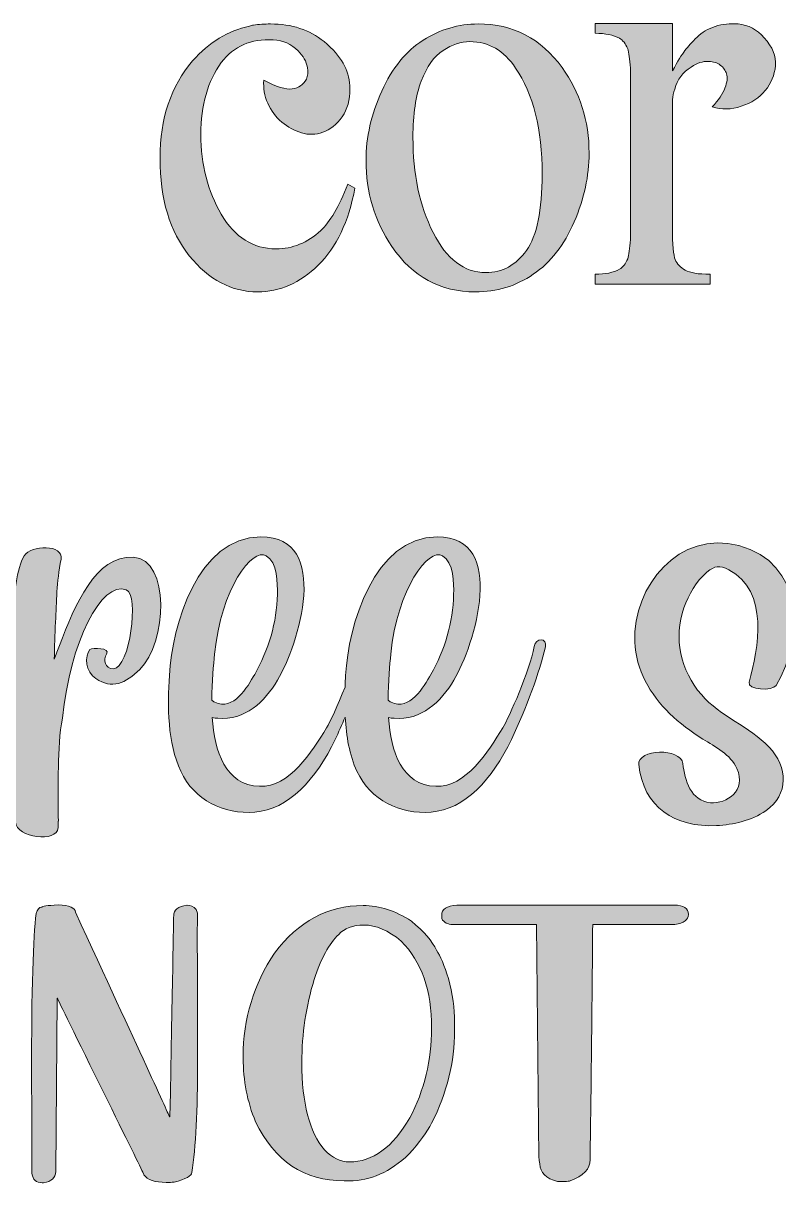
# Model space of a CAD drawing. Header units: inches. Extents: x 129 to 952, y -977 to -102.
# Drawn here: x 284.8 to 561.8, y -577.1 to -152.4 of the extents above; entities that cross this region are included whole.
import ezdxf

# ---------------------------------------------------------------- set-up
doc = ezdxf.new("R2010")
doc.units = ezdxf.units.IN
doc.header["$MEASUREMENT"] = 0
doc.layers.add('Layer 1', color=7, linetype='Continuous')

# ---------------------------------------------------------------- blocks, each defined once
blk = doc.blocks.new('block 2')
at = {"layer": 'Layer 1', "true_color": 0xffffff}
h = blk.add_hatch(color=7, dxfattribs=at)
h.dxf.hatch_style = 2
edge = h.paths.add_edge_path()
edge.add_spline(control_points=[(370.8, -250.83), (378.9, -250.83), (386.28, -247.56), (392.96, -241.02), (399.64, -234.47), (404.12, -225.06), (406.42, -212.78), (406.42, -212.78), (403.79, -211.37), (403.79, -211.37), (400.55, -219.6), (397.24, -225.27), (393.87, -228.37), (389.01, -232.82), (383.55, -235.05), (377.48, -235.05), (369.11, -235.05), (362.43, -230.83), (357.44, -222.4), (352.45, -213.97), (349.96, -204.22), (349.96, -193.15), (349.96, -182.36), (352.45, -173.59), (357.44, -166.84), (362.03, -160.77), (368.37, -158.01), (376.47, -158.55), (380.11, -158.68), (383.15, -160.03), (385.57, -162.59), (387.46, -164.35), (388.61, -166.37), (389.01, -168.67), (389.28, -170.28), (389.15, -171.7), (388.61, -172.92), (387.53, -174.94), (385.81, -176.12), (383.45, -176.46), (381.09, -176.8), (377.61, -175.75), (373.03, -173.32), (372.75, -176.15), (373.23, -178.96), (374.44, -181.72), (375.66, -184.49), (377.38, -186.78), (379.6, -188.6), (381.83, -190.42), (384.22, -191.74), (386.79, -192.55), (389.35, -193.36), (391.98, -193.29), (394.68, -192.34), (397.38, -191.4), (399.74, -189.51), (401.77, -186.68), (403.65, -183.98), (404.6, -180.54), (404.6, -176.36), (404.6, -170.56), (401.9, -165.22), (396.5, -160.37), (396.1, -159.96), (395.62, -159.56), (395.09, -159.15), (389.82, -154.84), (383.28, -152.68), (375.45, -152.68), (373.3, -152.68), (371.2, -152.81), (369.18, -153.08), (368.78, -153.22), (368.3, -153.35), (367.77, -153.49), (359.94, -155.11), (352.99, -159.36), (346.92, -166.24), (338.96, -175.41), (334.98, -187.28), (334.98, -201.86), (334.98, -216.83), (338.55, -228.74), (345.71, -237.58), (352.86, -246.41), (361.22, -250.83), (370.8, -250.83)], knot_values=[0, 0, 0, 0, 1, 1, 1, 2, 2, 2, 3, 3, 3, 4, 4, 4, 5, 5, 5, 6, 6, 6, 7, 7, 7, 8, 8, 8, 9, 9, 9, 10, 10, 10, 11, 11, 11, 12, 12, 12, 13, 13, 13, 14, 14, 14, 15, 15, 15, 16, 16, 16, 17, 17, 17, 18, 18, 18, 19, 19, 19, 20, 20, 20, 21, 21, 21, 22, 22, 22, 23, 23, 23, 24, 24, 24, 25, 25, 25, 26, 26, 26, 27, 27, 27, 28, 28, 28, 29, 29, 29, 29], degree=3, periodic=1)
h = blk.add_hatch(color=7, dxfattribs=at)
h.dxf.hatch_style = 2
edge = h.paths.add_edge_path()
edge.add_spline(control_points=[(450.54, -250.83), (458.36, -250.83), (465.45, -248.68), (471.79, -244.36), (478.13, -240.04), (483.12, -233.63), (486.77, -225.13), (490.41, -216.63), (492.23, -208.27), (492.23, -200.03), (492.23, -188.16), (488.92, -177.71), (482.31, -168.67), (474.62, -158.01), (464.37, -152.68), (451.55, -152.68), (444.4, -152.68), (437.69, -154.67), (431.41, -158.65), (425.14, -162.63), (420.08, -168.84), (416.23, -177.27), (412.39, -185.7), (410.47, -194.17), (410.47, -202.67), (410.47, -214.27), (413.64, -224.79), (419.98, -234.24), (427.53, -245.3), (437.72, -250.83), (450.54, -250.83)], knot_values=[0, 0, 0, 0, 1, 1, 1, 2, 2, 2, 3, 3, 3, 4, 4, 4, 5, 5, 5, 6, 6, 6, 7, 7, 7, 8, 8, 8, 9, 9, 9, 10, 10, 10, 10], degree=3, periodic=1)
edge = h.paths.add_edge_path()
edge.add_spline(control_points=[(430.71, -173.62), (432.73, -168.29), (435.39, -164.55), (438.7, -162.39), (442, -160.23), (445.28, -159.15), (448.52, -159.15), (455.4, -159.15), (460.99, -162.39), (465.31, -168.87), (471.79, -178.31), (475.03, -191.27), (475.03, -207.73), (475.03, -220.95), (473.11, -230.26), (469.26, -235.65), (465.41, -241.05), (460.45, -243.75), (454.38, -243.75), (446.42, -243.75), (439.98, -238.86), (435.06, -229.08), (430.13, -219.3), (427.67, -207.66), (427.67, -194.17), (427.67, -185.8), (428.68, -178.96), (430.71, -173.62)], knot_values=[0, 0, 0, 0, 1, 1, 1, 2, 2, 2, 3, 3, 3, 4, 4, 4, 5, 5, 5, 6, 6, 6, 7, 7, 7, 8, 8, 8, 9, 9, 9, 9], degree=3, periodic=1)
h = blk.add_hatch(color=7, dxfattribs=at)
h.dxf.hatch_style = 2
edge = h.paths.add_edge_path()
edge.add_spline(control_points=[(536.55, -244.36), (532.23, -244.36), (529.19, -243.85), (527.44, -242.84), (525.69, -241.83), (524.47, -240.55), (523.8, -238.99), (523.12, -237.44), (522.79, -233.5), (522.79, -227.15), (522.79, -227.15), (522.79, -192.14), (522.79, -192.14), (522.79, -192.14), (522.79, -180.4), (522.79, -180.4), (522.92, -179.19), (523.19, -177.91), (523.59, -176.56), (524.54, -173.05), (526.56, -170.35), (529.67, -168.46), (531.69, -166.98), (533.85, -166.31), (536.14, -166.44), (537.76, -166.44), (539.14, -166.88), (540.29, -167.75), (541.44, -168.63), (542.21, -169.71), (542.62, -170.99), (543.03, -172.28), (542.82, -174), (542.01, -176.15), (541.2, -178.31), (539.65, -180.61), (537.36, -183.03), (540.73, -184.12), (544.27, -184.05), (547.98, -182.83), (551.69, -181.62), (554.63, -179.7), (556.79, -177.06), (558.94, -174.43), (560.19, -171.4), (560.53, -167.96), (560.87, -164.52), (559.48, -161.11), (556.38, -157.74), (553.82, -154.77), (550.65, -153.08), (546.87, -152.68), (543.9, -152.41), (541.1, -152.71), (538.47, -153.59), (535.84, -154.47), (533.61, -155.78), (531.79, -157.53), (529.97, -159.29), (528.48, -160.91), (527.34, -162.39), (526.19, -163.88), (524.67, -166.37), (522.79, -169.88), (522.79, -169.88), (522.79, -152.47), (522.79, -152.47), (522.79, -152.47), (494.45, -152.47), (494.45, -152.47), (494.45, -152.47), (494.45, -156.12), (494.45, -156.12), (498.23, -156.12), (501.2, -156.72), (503.36, -157.94), (504.57, -158.62), (505.58, -159.9), (506.39, -161.78), (506.8, -163.13), (507.13, -165.5), (507.41, -168.87), (507.41, -168.87), (507.41, -231.61), (507.41, -231.61), (507.13, -234.98), (506.8, -237.34), (506.39, -238.69), (505.58, -240.58), (504.57, -241.86), (503.36, -242.54), (501.2, -243.75), (498.23, -244.36), (494.45, -244.36), (494.45, -244.36), (494.45, -248), (494.45, -248), (494.45, -248), (536.55, -248), (536.55, -248), (536.55, -248), (536.55, -244.36), (536.55, -244.36)], knot_values=[0, 0, 0, 0, 1, 1, 1, 2, 2, 2, 3, 3, 3, 4, 4, 4, 5, 5, 5, 6, 6, 6, 7, 7, 7, 8, 8, 8, 9, 9, 9, 10, 10, 10, 11, 11, 11, 12, 12, 12, 13, 13, 13, 14, 14, 14, 15, 15, 15, 16, 16, 16, 17, 17, 17, 18, 18, 18, 19, 19, 19, 20, 20, 20, 21, 21, 21, 22, 22, 22, 23, 23, 23, 24, 24, 24, 25, 25, 25, 26, 26, 26, 27, 27, 27, 28, 28, 28, 29, 29, 29, 30, 30, 30, 31, 31, 31, 32, 32, 32, 33, 33, 33, 34, 34, 34, 34], degree=3, periodic=1)
h = blk.add_hatch(color=7, dxfattribs=at)
h.dxf.hatch_style = 2
edge = h.paths.add_edge_path()
edge.add_spline(control_points=[(144.18, -382.53), (144.61, -401.56), (146.65, -452.04), (176.65, -447.71), (185.82, -446.44), (191.18, -431.99), (195.6, -413.72), (196.79, -421.62), (198.32, -429.35), (200.19, -437), (200.61, -438.62), (201.04, -440.23), (201.97, -441.59), (203.84, -444.48), (210.72, -450.85), (217.78, -448.65), (225.94, -446.1), (225.17, -432.67), (226.02, -425.87), (227.64, -412.87), (230.19, -400.04), (234.26, -387.54), (235.96, -382.44), (237.75, -377.34), (240.13, -372.5), (241.15, -370.21), (242.34, -368), (243.7, -365.96), (244.29, -365.02), (245.82, -363.75), (246.67, -362.64), (247.35, -387.2), (242.68, -411.51), (243.19, -436.07), (243.36, -445.67), (243.78, -461.22), (253.81, -466.24), (263.07, -470.74), (272.85, -466.32), (276.25, -457.23), (278.35, -451.59), (280.19, -445.77), (281.79, -439.84), (281.88, -441.55), (281.96, -443.27), (282.04, -444.99), (282.3, -450.68), (297.42, -452.81), (297.59, -447.03), (297.59, -446.27), (297.68, -445.42), (297.68, -444.65), (297.68, -444.65), (297.76, -444.65), (297.76, -444.65), (297.76, -444.23), (297.68, -443.63), (297.68, -443.12), (297.76, -431.31), (297.17, -418.22), (299.21, -406.92), (302.01, -379.04), (313.49, -356.61), (322.58, -359.92), (327.42, -361.71), (323.94, -388.65), (317.91, -388.82), (314.85, -388.9), (314, -385.5), (315.36, -383.46), (316.97, -381.08), (310.17, -381.17), (309.24, -381.76), (307.28, -384.31), (307.62, -389.92), (311.45, -392.47), (317.23, -396.38), (322.41, -394.26), (327.59, -389.07), (337.37, -379.47), (338.98, -348.79), (325.13, -348.03), (311.36, -347.26), (303.88, -365.45), (298.1, -380.32), (297.42, -382.02), (296.83, -383.63), (296.23, -385.33), (296.32, -380.83), (296.49, -376.24), (296.66, -371.82), (297.08, -364), (297, -357.46), (298.7, -348.7), (299.8, -343.27), (287.57, -343.44), (285.19, -347.43), (282.47, -352.1), (281.45, -361.88), (281.02, -369.44), (280.51, -377.77), (280.34, -386.27), (280.34, -394.6), (280.38, -401.77), (280.56, -408.94), (280.79, -416.1), (278.7, -425.18), (275.98, -434.15), (272.51, -443.12), (270.81, -447.71), (269.11, -452.38), (266.47, -456.55), (264.77, -459.44), (264.69, -460.88), (262.82, -457.4), (261.29, -454.85), (260.53, -451.79), (260.01, -448.9), (258.06, -438.79), (258.83, -427.99), (259.59, -417.71), (260.35, -407.09), (261.63, -396.38), (262.31, -385.59), (262.82, -377.94), (265.54, -364.17), (259.42, -357.97), (255.26, -353.72), (246.93, -353.29), (242.25, -356.95), (236.22, -361.79), (232.39, -370.46), (229.68, -377.51), (225.51, -388.14), (222.11, -399.1), (219.65, -410.4), (218.37, -415.84), (217.52, -421.54), (216.5, -427.14), (216.16, -429.01), (215.82, -431.48), (215.23, -433.94), (215.14, -433.35), (215.06, -432.84), (214.89, -432.33), (213.78, -426.98), (212.76, -421.45), (211.91, -415.93), (210.38, -405.3), (209.28, -394.68), (208.68, -383.89), (208.52, -379.64), (208.35, -375.22), (208.26, -370.8), (208.26, -370.8), (208.26, -370.72), (208.26, -370.72), (208.26, -370.46), (208.17, -370.29), (208.17, -370.04), (207.75, -368.17), (207.92, -366.55), (208.26, -364.77), (208.26, -364.37), (208.26, -363.9), (208.26, -363.49), (208.43, -348.88), (209.53, -334.26), (211.57, -319.81), (211.83, -318.2), (212.76, -313.44), (214.04, -307.32), (231.8, -306.72), (241.23, -291.51), (239.62, -274.26), (239.11, -267.21), (237.41, -261.6), (234.69, -258.2), (230.19, -252.76), (220.84, -255.31), (215.74, -259.05), (211.23, -262.53), (204.77, -278.08), (199.76, -300.09), (198.74, -299.84), (197.72, -299.58), (196.7, -299.24), (191.35, -297.8), (182.6, -293.89), (172.4, -291.34), (175.63, -280.21), (180.05, -268.4), (184.13, -265.25), (184.81, -264.74), (184.89, -263.64), (184.29, -263.04), (182.26, -261.09), (178.52, -260.24), (175.29, -261.43), (170.61, -263.81), (165.17, -269.59), (157.95, -289.13), (151.24, -288.71), (144.27, -289.47), (137.47, -292.28), (129.65, -295.42), (128.97, -303.32), (128.97, -303.32), (131.77, -302.9), (139.93, -298.48), (154.89, -298.22), (146.65, -324.91), (143.59, -354.91), (144.18, -382.53)], knot_values=[0, 0, 0, 0, 1, 1, 1, 2, 2, 2, 3, 3, 3, 4, 4, 4, 5, 5, 5, 6, 6, 6, 7, 7, 7, 8, 8, 8, 9, 9, 9, 10, 10, 10, 11, 11, 11, 12, 12, 12, 13, 13, 13, 14, 14, 14, 15, 15, 15, 16, 16, 16, 17, 17, 17, 18, 18, 18, 19, 19, 19, 20, 20, 20, 21, 21, 21, 22, 22, 22, 23, 23, 23, 24, 24, 24, 25, 25, 25, 26, 26, 26, 27, 27, 27, 28, 28, 28, 29, 29, 29, 30, 30, 30, 31, 31, 31, 32, 32, 32, 33, 33, 33, 34, 34, 34, 35, 35, 35, 36, 36, 36, 37, 37, 37, 38, 38, 38, 39, 39, 39, 40, 40, 40, 41, 41, 41, 42, 42, 42, 43, 43, 43, 44, 44, 44, 45, 45, 45, 46, 46, 46, 47, 47, 47, 48, 48, 48, 49, 49, 49, 50, 50, 50, 51, 51, 51, 52, 52, 52, 53, 53, 53, 54, 54, 54, 55, 55, 55, 56, 56, 56, 57, 57, 57, 58, 58, 58, 59, 59, 59, 60, 60, 60, 61, 61, 61, 62, 62, 62, 63, 63, 63, 64, 64, 64, 65, 65, 65, 66, 66, 66, 67, 67, 67, 68, 68, 68, 69, 69, 69, 70, 70, 70, 71, 71, 71, 71], degree=3, periodic=1)
edge = h.paths.add_edge_path()
edge.add_spline(control_points=[(228.48, -262.02), (231.21, -263.3), (232.06, -269.93), (232.48, -274.26), (232.39, -276.81), (235.96, -302.13), (215.06, -302.81), (218.97, -285.14), (225.17, -260.58), (228.48, -262.02)], knot_values=[0, 0, 0, 0, 1, 1, 1, 2, 2, 2, 3, 3, 3, 3], degree=3, periodic=1)
edge = h.paths.add_edge_path()
edge.add_spline(control_points=[(162.11, -345.56), (163.56, -333.32), (165.6, -321.17), (167.89, -309.02), (168.4, -306.55), (169.17, -303.24), (170.19, -299.41), (179.53, -301.03), (189.48, -303.83), (198.57, -305.62), (195.34, -321.76), (192.88, -340.89), (192.54, -361.11), (192.28, -374.03), (192.71, -387.12), (193.98, -400.2), (190.07, -416.18), (183.96, -438.28), (176.9, -438.62), (173.33, -438.79), (172.06, -437.09), (170.27, -434.2), (167.47, -429.52), (165.6, -424.09), (164.15, -418.73), (161.18, -406.92), (160.07, -394.34), (160.16, -382.19), (160.33, -363.92), (161.43, -349.72), (162.11, -345.56)], knot_values=[0, 0, 0, 0, 1, 1, 1, 2, 2, 2, 3, 3, 3, 4, 4, 4, 5, 5, 5, 6, 6, 6, 7, 7, 7, 8, 8, 8, 9, 9, 9, 10, 10, 10, 10], degree=3, periodic=1)
h = blk.add_hatch(color=7, dxfattribs=at)
h.dxf.hatch_style = 2
edge = h.paths.add_edge_path()
edge.add_spline(control_points=[(560.73, -394.94), (571.52, -377.17), (570.76, -349.98), (547.05, -343.69), (525.38, -337.91), (508.13, -358.56), (508.98, -379.04), (509.4, -389.24), (514.59, -398.17), (521.73, -405.22), (525.38, -408.79), (529.54, -411.85), (533.88, -414.57), (538.47, -417.46), (544.08, -420.18), (546.37, -425.36), (550.03, -433.52), (542.63, -438.36), (536.68, -437.94), (529.54, -437.34), (527.25, -429.61), (526.57, -423.58), (525.97, -417.63), (509.83, -418.31), (510.42, -423.91), (512.12, -439.64), (523.68, -447.03), (538.89, -446.27), (545.1, -445.93), (551.81, -444.48), (556.99, -440.83), (565.49, -434.88), (565.15, -424.85), (558.18, -417.54), (550.96, -409.89), (540.42, -406.49), (533.37, -398.33), (525.72, -389.5), (523.09, -377.6), (527, -366.47), (528.7, -361.71), (531.5, -356.69), (535.41, -353.46), (538.38, -351.08), (539.91, -350.83), (543.4, -352.61), (558.35, -360.35), (554.27, -381.51), (550.88, -393.75), (550.03, -396.81), (559.54, -396.98), (560.73, -394.94)], knot_values=[0, 0, 0, 0, 1, 1, 1, 2, 2, 2, 3, 3, 3, 4, 4, 4, 5, 5, 5, 6, 6, 6, 7, 7, 7, 8, 8, 8, 9, 9, 9, 10, 10, 10, 11, 11, 11, 12, 12, 12, 13, 13, 13, 14, 14, 14, 15, 15, 15, 16, 16, 16, 17, 17, 17, 17], degree=3, periodic=1)
h = blk.add_hatch(color=7, dxfattribs=at)
h.dxf.hatch_style = 2
edge = h.paths.add_edge_path()
edge.add_spline(control_points=[(369.75, -441.34), (381.91, -440.49), (392.27, -429.27), (399.16, -414.74), (400.42, -412.1), (401.66, -409.34), (402.85, -406.55), (403.23, -413.49), (404.38, -420.41), (407.15, -426.38), (412.17, -437.09), (422.88, -442.19), (434.35, -441.34), (446.5, -440.49), (456.87, -429.27), (463.75, -414.74), (469.19, -403.43), (474.12, -389.92), (476.24, -380.83), (477.01, -377.51), (472.67, -377.26), (472.08, -380.74), (470.46, -389.67), (462.9, -406.66), (460.61, -410.49), (455.25, -419.24), (447.01, -432.33), (436.05, -431.9), (423.47, -431.39), (419.56, -419.16), (418.71, -406.75), (419.39, -406.83), (420.07, -407), (420.75, -407), (430.69, -407.85), (437.92, -400.97), (442.68, -392.98), (450.15, -380.4), (462.73, -340.46), (436.56, -340.55), (413.36, -340.63), (404.01, -373.01), (402.99, -391.28), (402.9, -392.69), (402.83, -394.14), (402.77, -395.6), (400.17, -402.2), (397.29, -408.37), (396.01, -410.49), (390.66, -419.24), (382.42, -432.33), (371.45, -431.9), (358.87, -431.39), (354.96, -419.16), (354.11, -406.75), (354.8, -406.83), (355.48, -407), (356.16, -407), (366.1, -407.85), (373.32, -400.97), (378.08, -392.98), (385.56, -380.4), (398.14, -340.46), (371.96, -340.55), (348.76, -340.63), (339.41, -373.01), (338.39, -391.28), (337.71, -402.58), (337.71, -415.93), (342.56, -426.38), (347.57, -437.09), (358.28, -442.19), (369.75, -441.34)], knot_values=[0, 0, 0, 0, 1, 1, 1, 2, 2, 2, 3, 3, 3, 4, 4, 4, 5, 5, 5, 6, 6, 6, 7, 7, 7, 8, 8, 8, 9, 9, 9, 10, 10, 10, 11, 11, 11, 12, 12, 12, 13, 13, 13, 14, 14, 14, 15, 15, 15, 16, 16, 16, 17, 17, 17, 18, 18, 18, 19, 19, 19, 20, 20, 20, 21, 21, 21, 22, 22, 22, 23, 23, 23, 24, 24, 24, 24], degree=3, periodic=1)
edge = h.paths.add_edge_path()
edge.add_spline(control_points=[(419.56, -383.55), (421.94, -359.33), (433.41, -344.46), (438.51, -347.43), (442.59, -349.72), (442.68, -357.71), (442.59, -361.62), (442.42, -371.82), (439.28, -382.02), (434.26, -390.94), (431.63, -395.53), (426.44, -404.45), (419.65, -401.05), (419.22, -400.89), (418.88, -400.63), (418.54, -400.37), (418.54, -393.49), (419.22, -387.2), (419.56, -383.55)], knot_values=[0, 0, 0, 0, 1, 1, 1, 2, 2, 2, 3, 3, 3, 4, 4, 4, 5, 5, 5, 6, 6, 6, 6], degree=3, periodic=1)
edge = h.paths.add_edge_path()
edge.add_spline(control_points=[(354.96, -383.55), (357.34, -359.33), (368.82, -344.46), (373.92, -347.43), (378, -349.72), (378.08, -357.71), (378, -361.62), (377.83, -371.82), (374.68, -382.02), (369.67, -390.94), (367.03, -395.53), (361.85, -404.45), (355.05, -401.05), (354.63, -400.89), (354.29, -400.63), (353.95, -400.37), (353.95, -393.49), (354.63, -387.2), (354.96, -383.55)], knot_values=[0, 0, 0, 0, 1, 1, 1, 2, 2, 2, 3, 3, 3, 4, 4, 4, 5, 5, 5, 6, 6, 6, 6], degree=3, periodic=1)
h = blk.add_hatch(color=7, dxfattribs=at)
h.dxf.hatch_style = 2
edge = h.paths.add_edge_path()
edge.add_spline(control_points=[(348.26, -476.98), (347.17, -475.94), (346.06, -475.42), (344.93, -475.42), (344.93, -475.42), (344.86, -475.42), (344.86, -475.42), (341.6, -475.85), (339.98, -477.17), (339.98, -479.39), (339.98, -480.28), (339.53, -504.77), (338.63, -552.84), (338.63, -552.84), (338.63, -552.98), (338.63, -552.98), (338.63, -552.98), (338.49, -552.98), (338.49, -552.98), (338.49, -552.84), (326.98, -527.84), (303.96, -477.97), (303.96, -476.41), (301.83, -475.52), (297.59, -475.28), (293.62, -475.56), (291.64, -475.85), (291.64, -476.13), (290.65, -476.13), (289.97, -476.93), (289.59, -478.53), (288.46, -486.84), (287.89, -506.51), (287.89, -537.55), (287.99, -553.93), (288.03, -565.93), (288.03, -573.57), (288.03, -573.57), (288.03, -573.72), (288.03, -573.72), (288.32, -575.98), (289.57, -577.11), (291.78, -577.11), (291.78, -577.11), (292.28, -577.11), (292.28, -577.11), (295.25, -576.64), (296.74, -575.27), (296.74, -573.01), (296.74, -573.01), (297.23, -509.74), (297.23, -509.74), (297.23, -509.74), (297.23, -509.53), (297.23, -509.53), (297.23, -509.53), (297.38, -509.53), (297.38, -509.53), (298.7, -512.36), (305.32, -525.88), (317.26, -550.08), (325.14, -565.98), (329.08, -574.02), (329.08, -574.21), (330.35, -576.05), (333.06, -576.97), (337.22, -576.97), (337.22, -576.97), (337.78, -576.97), (337.78, -576.97), (338.44, -576.97), (339.22, -576.95), (340.12, -576.9), (344.46, -575.72), (346.63, -574.54), (346.63, -573.36), (348.04, -564.07), (348.75, -550.55), (348.75, -532.81), (348.75, -532.81), (348.75, -531.82), (348.75, -531.82), (348.75, -518.94), (348.7, -503.14), (348.61, -484.41), (348.7, -482.38), (348.75, -480.35), (348.75, -478.32), (348.75, -478.32), (348.26, -476.98), (348.26, -476.98)], knot_values=[0, 0, 0, 0, 1, 1, 1, 2, 2, 2, 3, 3, 3, 4, 4, 4, 5, 5, 5, 6, 6, 6, 7, 7, 7, 8, 8, 8, 9, 9, 9, 10, 10, 10, 11, 11, 11, 12, 12, 12, 13, 13, 13, 14, 14, 14, 15, 15, 15, 16, 16, 16, 17, 17, 17, 18, 18, 18, 19, 19, 19, 20, 20, 20, 21, 21, 21, 22, 22, 22, 23, 23, 23, 24, 24, 24, 25, 25, 25, 26, 26, 26, 27, 27, 27, 28, 28, 28, 29, 29, 29, 30, 30, 30, 30], degree=3, periodic=1)
h = blk.add_hatch(color=7, dxfattribs=at)
h.dxf.hatch_style = 2
edge = h.paths.add_edge_path()
edge.add_spline(control_points=[(402.46, -576.41), (402.46, -576.41), (404.37, -576.41), (404.37, -576.41), (412.06, -576.41), (419.33, -573.15), (426.17, -566.64), (430.04, -562.35), (432.82, -558.55), (434.52, -555.25), (440.13, -544.11), (442.94, -532.84), (442.94, -521.42), (442.94, -521.42), (442.94, -518.16), (442.94, -518.16), (442.94, -513.35), (442.18, -508.04), (440.67, -502.24), (439.21, -497.52), (437.75, -494.08), (436.29, -491.91), (434.82, -488.65), (431.76, -485.12), (427.09, -481.3), (421.28, -477.47), (415.39, -475.56), (409.4, -475.56), (396.52, -475.56), (385.71, -481.37), (376.98, -492.97), (369.3, -504.39), (365.45, -517.03), (365.45, -530.9), (365.45, -530.9), (365.45, -531.4), (365.45, -531.4), (365.45, -539.65), (366.96, -547.44), (369.98, -554.75), (376.96, -569.19), (387.79, -576.41), (402.46, -576.41)], knot_values=[0, 0, 0, 0, 1, 1, 1, 2, 2, 2, 3, 3, 3, 4, 4, 4, 5, 5, 5, 6, 6, 6, 7, 7, 7, 8, 8, 8, 9, 9, 9, 10, 10, 10, 11, 11, 11, 12, 12, 12, 13, 13, 13, 14, 14, 14, 14], degree=3, periodic=1)
edge = h.paths.add_edge_path()
edge.add_spline(control_points=[(391.49, -502.6), (393.94, -494.95), (396.94, -489.48), (400.48, -486.18), (402.51, -483.87), (405.6, -482.71), (409.75, -482.71), (414.04, -482.71), (418.6, -484.67), (423.41, -488.58), (430.81, -496.13), (434.52, -506.75), (434.52, -520.43), (434.52, -532.22), (431.85, -543.19), (426.52, -553.34), (420.29, -564.09), (412.91, -569.47), (404.37, -569.47), (401.12, -569.47), (398.07, -568.01), (395.24, -565.08), (389.72, -558.53), (386.96, -547.86), (386.96, -533.1), (386.96, -522.53), (388.47, -512.36), (391.49, -502.6)], knot_values=[0, 0, 0, 0, 1, 1, 1, 2, 2, 2, 3, 3, 3, 4, 4, 4, 5, 5, 5, 6, 6, 6, 7, 7, 7, 8, 8, 8, 9, 9, 9, 9], degree=3, periodic=1)
h = blk.add_hatch(color=7, dxfattribs=at)
h.dxf.hatch_style = 2
edge = h.paths.add_edge_path()
edge.add_spline(control_points=[(473.86, -567.98), (473.86, -568.6), (473.98, -569.33), (474.22, -570.18), (474.22, -573.39), (476.36, -575.53), (480.66, -576.62), (480.66, -576.62), (483.14, -576.62), (483.14, -576.62), (484.31, -576.62), (485.02, -576.52), (485.26, -576.33), (490.16, -574.64), (492.62, -572.07), (492.62, -568.62), (493.23, -518.47), (493.54, -489.76), (493.54, -482.5), (493.54, -482.5), (523.68, -482.5), (523.68, -482.5), (526.99, -482.03), (528.64, -480.8), (528.64, -478.82), (528.64, -476.55), (526.89, -475.42), (523.4, -475.42), (523.4, -475.42), (443.72, -475.42), (443.72, -475.42), (440.04, -475.66), (438.2, -476.88), (438.2, -479.1), (438.2, -479.1), (438.2, -480.37), (438.2, -480.37), (439.09, -481.79), (440.44, -482.5), (442.23, -482.5), (442.23, -482.5), (472.94, -482.5), (472.94, -482.5), (472.94, -482.5), (473.86, -567.98), (473.86, -567.98)], knot_values=[0, 0, 0, 0, 1, 1, 1, 2, 2, 2, 3, 3, 3, 4, 4, 4, 5, 5, 5, 6, 6, 6, 7, 7, 7, 8, 8, 8, 9, 9, 9, 10, 10, 10, 11, 11, 11, 12, 12, 12, 13, 13, 13, 14, 14, 14, 15, 15, 15, 15], degree=3, periodic=1)
at = {"layer": 'Layer 1', "lineweight": 0}
for points, knots in [([(370.8, -250.83), (378.9, -250.83), (386.28, -247.56), (392.96, -241.02), (399.64, -234.47), (404.12, -225.06), (406.42, -212.78), (406.42, -212.78), (403.79, -211.37), (403.79, -211.37), (400.55, -219.6), (397.24, -225.27), (393.87, -228.37), (389.01, -232.82), (383.55, -235.05), (377.48, -235.05), (369.11, -235.05), (362.43, -230.83), (357.44, -222.4), (352.45, -213.97), (349.96, -204.22), (349.96, -193.15), (349.96, -182.36), (352.45, -173.59), (357.44, -166.84), (362.03, -160.77), (368.37, -158.01), (376.47, -158.55), (380.11, -158.68), (383.15, -160.03), (385.57, -162.59), (387.46, -164.35), (388.61, -166.37), (389.01, -168.67), (389.28, -170.28), (389.15, -171.7), (388.61, -172.92), (387.53, -174.94), (385.81, -176.12), (383.45, -176.46), (381.09, -176.8), (377.61, -175.75), (373.03, -173.32), (372.75, -176.15), (373.23, -178.96), (374.44, -181.72), (375.66, -184.49), (377.38, -186.78), (379.6, -188.6), (381.83, -190.42), (384.22, -191.74), (386.79, -192.55), (389.35, -193.36), (391.98, -193.29), (394.68, -192.34), (397.38, -191.4), (399.74, -189.51), (401.77, -186.68), (403.65, -183.98), (404.6, -180.54), (404.6, -176.36), (404.6, -170.56), (401.9, -165.22), (396.5, -160.37), (396.1, -159.96), (395.62, -159.56), (395.09, -159.15), (389.82, -154.84), (383.28, -152.68), (375.45, -152.68), (373.3, -152.68), (371.2, -152.81), (369.18, -153.08), (368.78, -153.22), (368.3, -153.35), (367.77, -153.49), (359.94, -155.11), (352.99, -159.36), (346.92, -166.24), (338.96, -175.41), (334.98, -187.28), (334.98, -201.86), (334.98, -216.83), (338.55, -228.74), (345.71, -237.58), (352.86, -246.41), (361.22, -250.83), (370.8, -250.83)], [0, 0, 0, 0, 1, 1, 1, 2, 2, 2, 3, 3, 3, 4, 4, 4, 5, 5, 5, 6, 6, 6, 7, 7, 7, 8, 8, 8, 9, 9, 9, 10, 10, 10, 11, 11, 11, 12, 12, 12, 13, 13, 13, 14, 14, 14, 15, 15, 15, 16, 16, 16, 17, 17, 17, 18, 18, 18, 19, 19, 19, 20, 20, 20, 21, 21, 21, 22, 22, 22, 23, 23, 23, 24, 24, 24, 25, 25, 25, 26, 26, 26, 27, 27, 27, 28, 28, 28, 29, 29, 29, 29]), ([(450.54, -250.83), (458.36, -250.83), (465.45, -248.68), (471.79, -244.36), (478.13, -240.04), (483.12, -233.63), (486.77, -225.13), (490.41, -216.63), (492.23, -208.27), (492.23, -200.03), (492.23, -188.16), (488.92, -177.71), (482.31, -168.67), (474.62, -158.01), (464.37, -152.68), (451.55, -152.68), (444.4, -152.68), (437.69, -154.67), (431.41, -158.65), (425.14, -162.63), (420.08, -168.84), (416.23, -177.27), (412.39, -185.7), (410.47, -194.17), (410.47, -202.67), (410.47, -214.27), (413.64, -224.79), (419.98, -234.24), (427.53, -245.3), (437.72, -250.83), (450.54, -250.83)], [0, 0, 0, 0, 1, 1, 1, 2, 2, 2, 3, 3, 3, 4, 4, 4, 5, 5, 5, 6, 6, 6, 7, 7, 7, 8, 8, 8, 9, 9, 9, 10, 10, 10, 10]), ([(536.55, -244.36), (532.23, -244.36), (529.19, -243.85), (527.44, -242.84), (525.69, -241.83), (524.47, -240.55), (523.8, -238.99), (523.12, -237.44), (522.79, -233.5), (522.79, -227.15), (522.79, -227.15), (522.79, -192.14), (522.79, -192.14), (522.79, -192.14), (522.79, -180.4), (522.79, -180.4), (522.92, -179.19), (523.19, -177.91), (523.59, -176.56), (524.54, -173.05), (526.56, -170.35), (529.67, -168.46), (531.69, -166.98), (533.85, -166.31), (536.14, -166.44), (537.76, -166.44), (539.14, -166.88), (540.29, -167.75), (541.44, -168.63), (542.21, -169.71), (542.62, -170.99), (543.03, -172.28), (542.82, -174), (542.01, -176.15), (541.2, -178.31), (539.65, -180.61), (537.36, -183.03), (540.73, -184.12), (544.27, -184.05), (547.98, -182.83), (551.69, -181.62), (554.63, -179.7), (556.79, -177.06), (558.94, -174.43), (560.19, -171.4), (560.53, -167.96), (560.87, -164.52), (559.48, -161.11), (556.38, -157.74), (553.82, -154.77), (550.65, -153.08), (546.87, -152.68), (543.9, -152.41), (541.1, -152.71), (538.47, -153.59), (535.84, -154.47), (533.61, -155.78), (531.79, -157.53), (529.97, -159.29), (528.48, -160.91), (527.34, -162.39), (526.19, -163.88), (524.67, -166.37), (522.79, -169.88), (522.79, -169.88), (522.79, -152.47), (522.79, -152.47), (522.79, -152.47), (494.45, -152.47), (494.45, -152.47), (494.45, -152.47), (494.45, -156.12), (494.45, -156.12), (498.23, -156.12), (501.2, -156.72), (503.36, -157.94), (504.57, -158.62), (505.58, -159.9), (506.39, -161.78), (506.8, -163.13), (507.13, -165.5), (507.41, -168.87), (507.41, -168.87), (507.41, -231.61), (507.41, -231.61), (507.13, -234.98), (506.8, -237.34), (506.39, -238.69), (505.58, -240.58), (504.57, -241.86), (503.36, -242.54), (501.2, -243.75), (498.23, -244.36), (494.45, -244.36), (494.45, -244.36), (494.45, -248), (494.45, -248), (494.45, -248), (536.55, -248), (536.55, -248), (536.55, -248), (536.55, -244.36), (536.55, -244.36)], [0, 0, 0, 0, 1, 1, 1, 2, 2, 2, 3, 3, 3, 4, 4, 4, 5, 5, 5, 6, 6, 6, 7, 7, 7, 8, 8, 8, 9, 9, 9, 10, 10, 10, 11, 11, 11, 12, 12, 12, 13, 13, 13, 14, 14, 14, 15, 15, 15, 16, 16, 16, 17, 17, 17, 18, 18, 18, 19, 19, 19, 20, 20, 20, 21, 21, 21, 22, 22, 22, 23, 23, 23, 24, 24, 24, 25, 25, 25, 26, 26, 26, 27, 27, 27, 28, 28, 28, 29, 29, 29, 30, 30, 30, 31, 31, 31, 32, 32, 32, 33, 33, 33, 34, 34, 34, 34]), ([(430.71, -173.62), (432.73, -168.29), (435.39, -164.55), (438.7, -162.39), (442, -160.23), (445.28, -159.15), (448.52, -159.15), (455.4, -159.15), (460.99, -162.39), (465.31, -168.87), (471.79, -178.31), (475.03, -191.27), (475.03, -207.73), (475.03, -220.95), (473.11, -230.26), (469.26, -235.65), (465.41, -241.05), (460.45, -243.75), (454.38, -243.75), (446.42, -243.75), (439.98, -238.86), (435.06, -229.08), (430.13, -219.3), (427.67, -207.66), (427.67, -194.17), (427.67, -185.8), (428.68, -178.96), (430.71, -173.62)], [0, 0, 0, 0, 1, 1, 1, 2, 2, 2, 3, 3, 3, 4, 4, 4, 5, 5, 5, 6, 6, 6, 7, 7, 7, 8, 8, 8, 9, 9, 9, 9]), ([(144.18, -382.53), (144.61, -401.56), (146.65, -452.04), (176.65, -447.71), (185.82, -446.44), (191.18, -431.99), (195.6, -413.72), (196.79, -421.62), (198.32, -429.35), (200.19, -437), (200.61, -438.62), (201.04, -440.23), (201.97, -441.59), (203.84, -444.48), (210.72, -450.85), (217.78, -448.65), (225.94, -446.1), (225.17, -432.67), (226.02, -425.87), (227.64, -412.87), (230.19, -400.04), (234.26, -387.54), (235.96, -382.44), (237.75, -377.34), (240.13, -372.5), (241.15, -370.21), (242.34, -368), (243.7, -365.96), (244.29, -365.02), (245.82, -363.75), (246.67, -362.64), (247.35, -387.2), (242.68, -411.51), (243.19, -436.07), (243.36, -445.67), (243.78, -461.22), (253.81, -466.24), (263.07, -470.74), (272.85, -466.32), (276.25, -457.23), (278.35, -451.59), (280.19, -445.77), (281.79, -439.84), (281.88, -441.55), (281.96, -443.27), (282.04, -444.99), (282.3, -450.68), (297.42, -452.81), (297.59, -447.03), (297.59, -446.27), (297.68, -445.42), (297.68, -444.65), (297.68, -444.65), (297.76, -444.65), (297.76, -444.65), (297.76, -444.23), (297.68, -443.63), (297.68, -443.12), (297.76, -431.31), (297.17, -418.22), (299.21, -406.92), (302.01, -379.04), (313.49, -356.61), (322.58, -359.92), (327.42, -361.71), (323.94, -388.65), (317.91, -388.82), (314.85, -388.9), (314, -385.5), (315.36, -383.46), (316.97, -381.08), (310.17, -381.17), (309.24, -381.76), (307.28, -384.31), (307.62, -389.92), (311.45, -392.47), (317.23, -396.38), (322.41, -394.26), (327.59, -389.07), (337.37, -379.47), (338.98, -348.79), (325.13, -348.03), (311.36, -347.26), (303.88, -365.45), (298.1, -380.32), (297.42, -382.02), (296.83, -383.63), (296.23, -385.33), (296.32, -380.83), (296.49, -376.24), (296.66, -371.82), (297.08, -364), (297, -357.46), (298.7, -348.7), (299.8, -343.27), (287.57, -343.44), (285.19, -347.43), (282.47, -352.1), (281.45, -361.88), (281.02, -369.44), (280.51, -377.77), (280.34, -386.27), (280.34, -394.6), (280.38, -401.77), (280.56, -408.94), (280.79, -416.1), (278.7, -425.18), (275.98, -434.15), (272.51, -443.12), (270.81, -447.71), (269.11, -452.38), (266.47, -456.55), (264.77, -459.44), (264.69, -460.88), (262.82, -457.4), (261.29, -454.85), (260.53, -451.79), (260.01, -448.9), (258.06, -438.79), (258.83, -427.99), (259.59, -417.71), (260.35, -407.09), (261.63, -396.38), (262.31, -385.59), (262.82, -377.94), (265.54, -364.17), (259.42, -357.97), (255.26, -353.72), (246.93, -353.29), (242.25, -356.95), (236.22, -361.79), (232.39, -370.46), (229.68, -377.51), (225.51, -388.14), (222.11, -399.1), (219.65, -410.4), (218.37, -415.84), (217.52, -421.54), (216.5, -427.14), (216.16, -429.01), (215.82, -431.48), (215.23, -433.94), (215.14, -433.35), (215.06, -432.84), (214.89, -432.33), (213.78, -426.98), (212.76, -421.45), (211.91, -415.93), (210.38, -405.3), (209.28, -394.68), (208.68, -383.89), (208.52, -379.64), (208.35, -375.22), (208.26, -370.8), (208.26, -370.8), (208.26, -370.72), (208.26, -370.72), (208.26, -370.46), (208.17, -370.29), (208.17, -370.04), (207.75, -368.17), (207.92, -366.55), (208.26, -364.77), (208.26, -364.37), (208.26, -363.9), (208.26, -363.49), (208.43, -348.88), (209.53, -334.26), (211.57, -319.81), (211.83, -318.2), (212.76, -313.44), (214.04, -307.32), (231.8, -306.72), (241.23, -291.51), (239.62, -274.26), (239.11, -267.21), (237.41, -261.6), (234.69, -258.2), (230.19, -252.76), (220.84, -255.31), (215.74, -259.05), (211.23, -262.53), (204.77, -278.08), (199.76, -300.09), (198.74, -299.84), (197.72, -299.58), (196.7, -299.24), (191.35, -297.8), (182.6, -293.89), (172.4, -291.34), (175.63, -280.21), (180.05, -268.4), (184.13, -265.25), (184.81, -264.74), (184.89, -263.64), (184.29, -263.04), (182.26, -261.09), (178.52, -260.24), (175.29, -261.43), (170.61, -263.81), (165.17, -269.59), (157.95, -289.13), (151.24, -288.71), (144.27, -289.47), (137.47, -292.28), (129.65, -295.42), (128.97, -303.32), (128.97, -303.32), (131.77, -302.9), (139.93, -298.48), (154.89, -298.22), (146.65, -324.91), (143.59, -354.91), (144.18, -382.53)], [0, 0, 0, 0, 1, 1, 1, 2, 2, 2, 3, 3, 3, 4, 4, 4, 5, 5, 5, 6, 6, 6, 7, 7, 7, 8, 8, 8, 9, 9, 9, 10, 10, 10, 11, 11, 11, 12, 12, 12, 13, 13, 13, 14, 14, 14, 15, 15, 15, 16, 16, 16, 17, 17, 17, 18, 18, 18, 19, 19, 19, 20, 20, 20, 21, 21, 21, 22, 22, 22, 23, 23, 23, 24, 24, 24, 25, 25, 25, 26, 26, 26, 27, 27, 27, 28, 28, 28, 29, 29, 29, 30, 30, 30, 31, 31, 31, 32, 32, 32, 33, 33, 33, 34, 34, 34, 35, 35, 35, 36, 36, 36, 37, 37, 37, 38, 38, 38, 39, 39, 39, 40, 40, 40, 41, 41, 41, 42, 42, 42, 43, 43, 43, 44, 44, 44, 45, 45, 45, 46, 46, 46, 47, 47, 47, 48, 48, 48, 49, 49, 49, 50, 50, 50, 51, 51, 51, 52, 52, 52, 53, 53, 53, 54, 54, 54, 55, 55, 55, 56, 56, 56, 57, 57, 57, 58, 58, 58, 59, 59, 59, 60, 60, 60, 61, 61, 61, 62, 62, 62, 63, 63, 63, 64, 64, 64, 65, 65, 65, 66, 66, 66, 67, 67, 67, 68, 68, 68, 69, 69, 69, 70, 70, 70, 71, 71, 71, 71]), ([(560.73, -394.94), (571.52, -377.17), (570.76, -349.98), (547.05, -343.69), (525.38, -337.91), (508.13, -358.56), (508.98, -379.04), (509.4, -389.24), (514.59, -398.17), (521.73, -405.22), (525.38, -408.79), (529.54, -411.85), (533.88, -414.57), (538.47, -417.46), (544.08, -420.18), (546.37, -425.36), (550.03, -433.52), (542.63, -438.36), (536.68, -437.94), (529.54, -437.34), (527.25, -429.61), (526.57, -423.58), (525.97, -417.63), (509.83, -418.31), (510.42, -423.91), (512.12, -439.64), (523.68, -447.03), (538.89, -446.27), (545.1, -445.93), (551.81, -444.48), (556.99, -440.83), (565.49, -434.88), (565.15, -424.85), (558.18, -417.54), (550.96, -409.89), (540.42, -406.49), (533.37, -398.33), (525.72, -389.5), (523.09, -377.6), (527, -366.47), (528.7, -361.71), (531.5, -356.69), (535.41, -353.46), (538.38, -351.08), (539.91, -350.83), (543.4, -352.61), (558.35, -360.35), (554.27, -381.51), (550.88, -393.75), (550.03, -396.81), (559.54, -396.98), (560.73, -394.94)], [0, 0, 0, 0, 1, 1, 1, 2, 2, 2, 3, 3, 3, 4, 4, 4, 5, 5, 5, 6, 6, 6, 7, 7, 7, 8, 8, 8, 9, 9, 9, 10, 10, 10, 11, 11, 11, 12, 12, 12, 13, 13, 13, 14, 14, 14, 15, 15, 15, 16, 16, 16, 17, 17, 17, 17]), ([(369.75, -441.34), (381.91, -440.49), (392.27, -429.27), (399.16, -414.74), (400.42, -412.1), (401.66, -409.34), (402.85, -406.55), (403.23, -413.49), (404.38, -420.41), (407.15, -426.38), (412.17, -437.09), (422.88, -442.19), (434.35, -441.34), (446.5, -440.49), (456.87, -429.27), (463.75, -414.74), (469.19, -403.43), (474.12, -389.92), (476.24, -380.83), (477.01, -377.51), (472.67, -377.26), (472.08, -380.74), (470.46, -389.67), (462.9, -406.66), (460.61, -410.49), (455.25, -419.24), (447.01, -432.33), (436.05, -431.9), (423.47, -431.39), (419.56, -419.16), (418.71, -406.75), (419.39, -406.83), (420.07, -407), (420.75, -407), (430.69, -407.85), (437.92, -400.97), (442.68, -392.98), (450.15, -380.4), (462.73, -340.46), (436.56, -340.55), (413.36, -340.63), (404.01, -373.01), (402.99, -391.28), (402.9, -392.69), (402.83, -394.14), (402.77, -395.6), (400.17, -402.2), (397.29, -408.37), (396.01, -410.49), (390.66, -419.24), (382.42, -432.33), (371.45, -431.9), (358.87, -431.39), (354.96, -419.16), (354.11, -406.75), (354.8, -406.83), (355.48, -407), (356.16, -407), (366.1, -407.85), (373.32, -400.97), (378.08, -392.98), (385.56, -380.4), (398.14, -340.46), (371.96, -340.55), (348.76, -340.63), (339.41, -373.01), (338.39, -391.28), (337.71, -402.58), (337.71, -415.93), (342.56, -426.38), (347.57, -437.09), (358.28, -442.19), (369.75, -441.34)], [0, 0, 0, 0, 1, 1, 1, 2, 2, 2, 3, 3, 3, 4, 4, 4, 5, 5, 5, 6, 6, 6, 7, 7, 7, 8, 8, 8, 9, 9, 9, 10, 10, 10, 11, 11, 11, 12, 12, 12, 13, 13, 13, 14, 14, 14, 15, 15, 15, 16, 16, 16, 17, 17, 17, 18, 18, 18, 19, 19, 19, 20, 20, 20, 21, 21, 21, 22, 22, 22, 23, 23, 23, 24, 24, 24, 24]), ([(354.96, -383.55), (357.34, -359.33), (368.82, -344.46), (373.92, -347.43), (378, -349.72), (378.08, -357.71), (378, -361.62), (377.83, -371.82), (374.68, -382.02), (369.67, -390.94), (367.03, -395.53), (361.85, -404.45), (355.05, -401.05), (354.63, -400.89), (354.29, -400.63), (353.95, -400.37), (353.95, -393.49), (354.63, -387.2), (354.96, -383.55)], [0, 0, 0, 0, 1, 1, 1, 2, 2, 2, 3, 3, 3, 4, 4, 4, 5, 5, 5, 6, 6, 6, 6]), ([(419.56, -383.55), (421.94, -359.33), (433.41, -344.46), (438.51, -347.43), (442.59, -349.72), (442.68, -357.71), (442.59, -361.62), (442.42, -371.82), (439.28, -382.02), (434.26, -390.94), (431.63, -395.53), (426.44, -404.45), (419.65, -401.05), (419.22, -400.89), (418.88, -400.63), (418.54, -400.37), (418.54, -393.49), (419.22, -387.2), (419.56, -383.55)], [0, 0, 0, 0, 1, 1, 1, 2, 2, 2, 3, 3, 3, 4, 4, 4, 5, 5, 5, 6, 6, 6, 6]), ([(348.26, -476.98), (347.17, -475.94), (346.06, -475.42), (344.93, -475.42), (344.93, -475.42), (344.86, -475.42), (344.86, -475.42), (341.6, -475.85), (339.98, -477.17), (339.98, -479.39), (339.98, -480.28), (339.53, -504.77), (338.63, -552.84), (338.63, -552.84), (338.63, -552.98), (338.63, -552.98), (338.63, -552.98), (338.49, -552.98), (338.49, -552.98), (338.49, -552.84), (326.98, -527.84), (303.96, -477.97), (303.96, -476.41), (301.83, -475.52), (297.59, -475.28), (293.62, -475.56), (291.64, -475.85), (291.64, -476.13), (290.65, -476.13), (289.97, -476.93), (289.59, -478.53), (288.46, -486.84), (287.89, -506.51), (287.89, -537.55), (287.99, -553.93), (288.03, -565.93), (288.03, -573.57), (288.03, -573.57), (288.03, -573.72), (288.03, -573.72), (288.32, -575.98), (289.57, -577.11), (291.78, -577.11), (291.78, -577.11), (292.28, -577.11), (292.28, -577.11), (295.25, -576.64), (296.74, -575.27), (296.74, -573.01), (296.74, -573.01), (297.23, -509.74), (297.23, -509.74), (297.23, -509.74), (297.23, -509.53), (297.23, -509.53), (297.23, -509.53), (297.38, -509.53), (297.38, -509.53), (298.7, -512.36), (305.32, -525.88), (317.26, -550.08), (325.14, -565.98), (329.08, -574.02), (329.08, -574.21), (330.35, -576.05), (333.06, -576.97), (337.22, -576.97), (337.22, -576.97), (337.78, -576.97), (337.78, -576.97), (338.44, -576.97), (339.22, -576.95), (340.12, -576.9), (344.46, -575.72), (346.63, -574.54), (346.63, -573.36), (348.04, -564.07), (348.75, -550.55), (348.75, -532.81), (348.75, -532.81), (348.75, -531.82), (348.75, -531.82), (348.75, -518.94), (348.7, -503.14), (348.61, -484.41), (348.7, -482.38), (348.75, -480.35), (348.75, -478.32), (348.75, -478.32), (348.26, -476.98), (348.26, -476.98)], [0, 0, 0, 0, 1, 1, 1, 2, 2, 2, 3, 3, 3, 4, 4, 4, 5, 5, 5, 6, 6, 6, 7, 7, 7, 8, 8, 8, 9, 9, 9, 10, 10, 10, 11, 11, 11, 12, 12, 12, 13, 13, 13, 14, 14, 14, 15, 15, 15, 16, 16, 16, 17, 17, 17, 18, 18, 18, 19, 19, 19, 20, 20, 20, 21, 21, 21, 22, 22, 22, 23, 23, 23, 24, 24, 24, 25, 25, 25, 26, 26, 26, 27, 27, 27, 28, 28, 28, 29, 29, 29, 30, 30, 30, 30]), ([(402.46, -576.41), (402.46, -576.41), (404.37, -576.41), (404.37, -576.41), (412.06, -576.41), (419.33, -573.15), (426.17, -566.64), (430.04, -562.35), (432.82, -558.55), (434.52, -555.25), (440.13, -544.11), (442.94, -532.84), (442.94, -521.42), (442.94, -521.42), (442.94, -518.16), (442.94, -518.16), (442.94, -513.35), (442.18, -508.04), (440.67, -502.24), (439.21, -497.52), (437.75, -494.08), (436.29, -491.91), (434.82, -488.65), (431.76, -485.12), (427.09, -481.3), (421.28, -477.47), (415.39, -475.56), (409.4, -475.56), (396.52, -475.56), (385.71, -481.37), (376.98, -492.97), (369.3, -504.39), (365.45, -517.03), (365.45, -530.9), (365.45, -530.9), (365.45, -531.4), (365.45, -531.4), (365.45, -539.65), (366.96, -547.44), (369.98, -554.75), (376.96, -569.19), (387.79, -576.41), (402.46, -576.41)], [0, 0, 0, 0, 1, 1, 1, 2, 2, 2, 3, 3, 3, 4, 4, 4, 5, 5, 5, 6, 6, 6, 7, 7, 7, 8, 8, 8, 9, 9, 9, 10, 10, 10, 11, 11, 11, 12, 12, 12, 13, 13, 13, 14, 14, 14, 14]), ([(473.86, -567.98), (473.86, -568.6), (473.98, -569.33), (474.22, -570.18), (474.22, -573.39), (476.36, -575.53), (480.66, -576.62), (480.66, -576.62), (483.14, -576.62), (483.14, -576.62), (484.31, -576.62), (485.02, -576.52), (485.26, -576.33), (490.16, -574.64), (492.62, -572.07), (492.62, -568.62), (493.23, -518.47), (493.54, -489.76), (493.54, -482.5), (493.54, -482.5), (523.68, -482.5), (523.68, -482.5), (526.99, -482.03), (528.64, -480.8), (528.64, -478.82), (528.64, -476.55), (526.89, -475.42), (523.4, -475.42), (523.4, -475.42), (443.72, -475.42), (443.72, -475.42), (440.04, -475.66), (438.2, -476.88), (438.2, -479.1), (438.2, -479.1), (438.2, -480.37), (438.2, -480.37), (439.09, -481.79), (440.44, -482.5), (442.23, -482.5), (442.23, -482.5), (472.94, -482.5), (472.94, -482.5), (472.94, -482.5), (473.86, -567.98), (473.86, -567.98)], [0, 0, 0, 0, 1, 1, 1, 2, 2, 2, 3, 3, 3, 4, 4, 4, 5, 5, 5, 6, 6, 6, 7, 7, 7, 8, 8, 8, 9, 9, 9, 10, 10, 10, 11, 11, 11, 12, 12, 12, 13, 13, 13, 14, 14, 14, 15, 15, 15, 15]), ([(391.49, -502.6), (393.94, -494.95), (396.94, -489.48), (400.48, -486.18), (402.51, -483.87), (405.6, -482.71), (409.75, -482.71), (414.04, -482.71), (418.6, -484.67), (423.41, -488.58), (430.81, -496.13), (434.52, -506.75), (434.52, -520.43), (434.52, -532.22), (431.85, -543.19), (426.52, -553.34), (420.29, -564.09), (412.91, -569.47), (404.37, -569.47), (401.12, -569.47), (398.07, -568.01), (395.24, -565.08), (389.72, -558.53), (386.96, -547.86), (386.96, -533.1), (386.96, -522.53), (388.47, -512.36), (391.49, -502.6)], [0, 0, 0, 0, 1, 1, 1, 2, 2, 2, 3, 3, 3, 4, 4, 4, 5, 5, 5, 6, 6, 6, 7, 7, 7, 8, 8, 8, 9, 9, 9, 9])]:
    blk.add_open_spline(points, degree=3, knots=knots, dxfattribs=at)

msp = doc.modelspace()

# ---------------------------------------------------------------- block references
at = {"layer": 'Layer 1'}
msp.add_blockref('block 2', (0, 0), dxfattribs=at)

doc.saveas('drawing.dxf')
